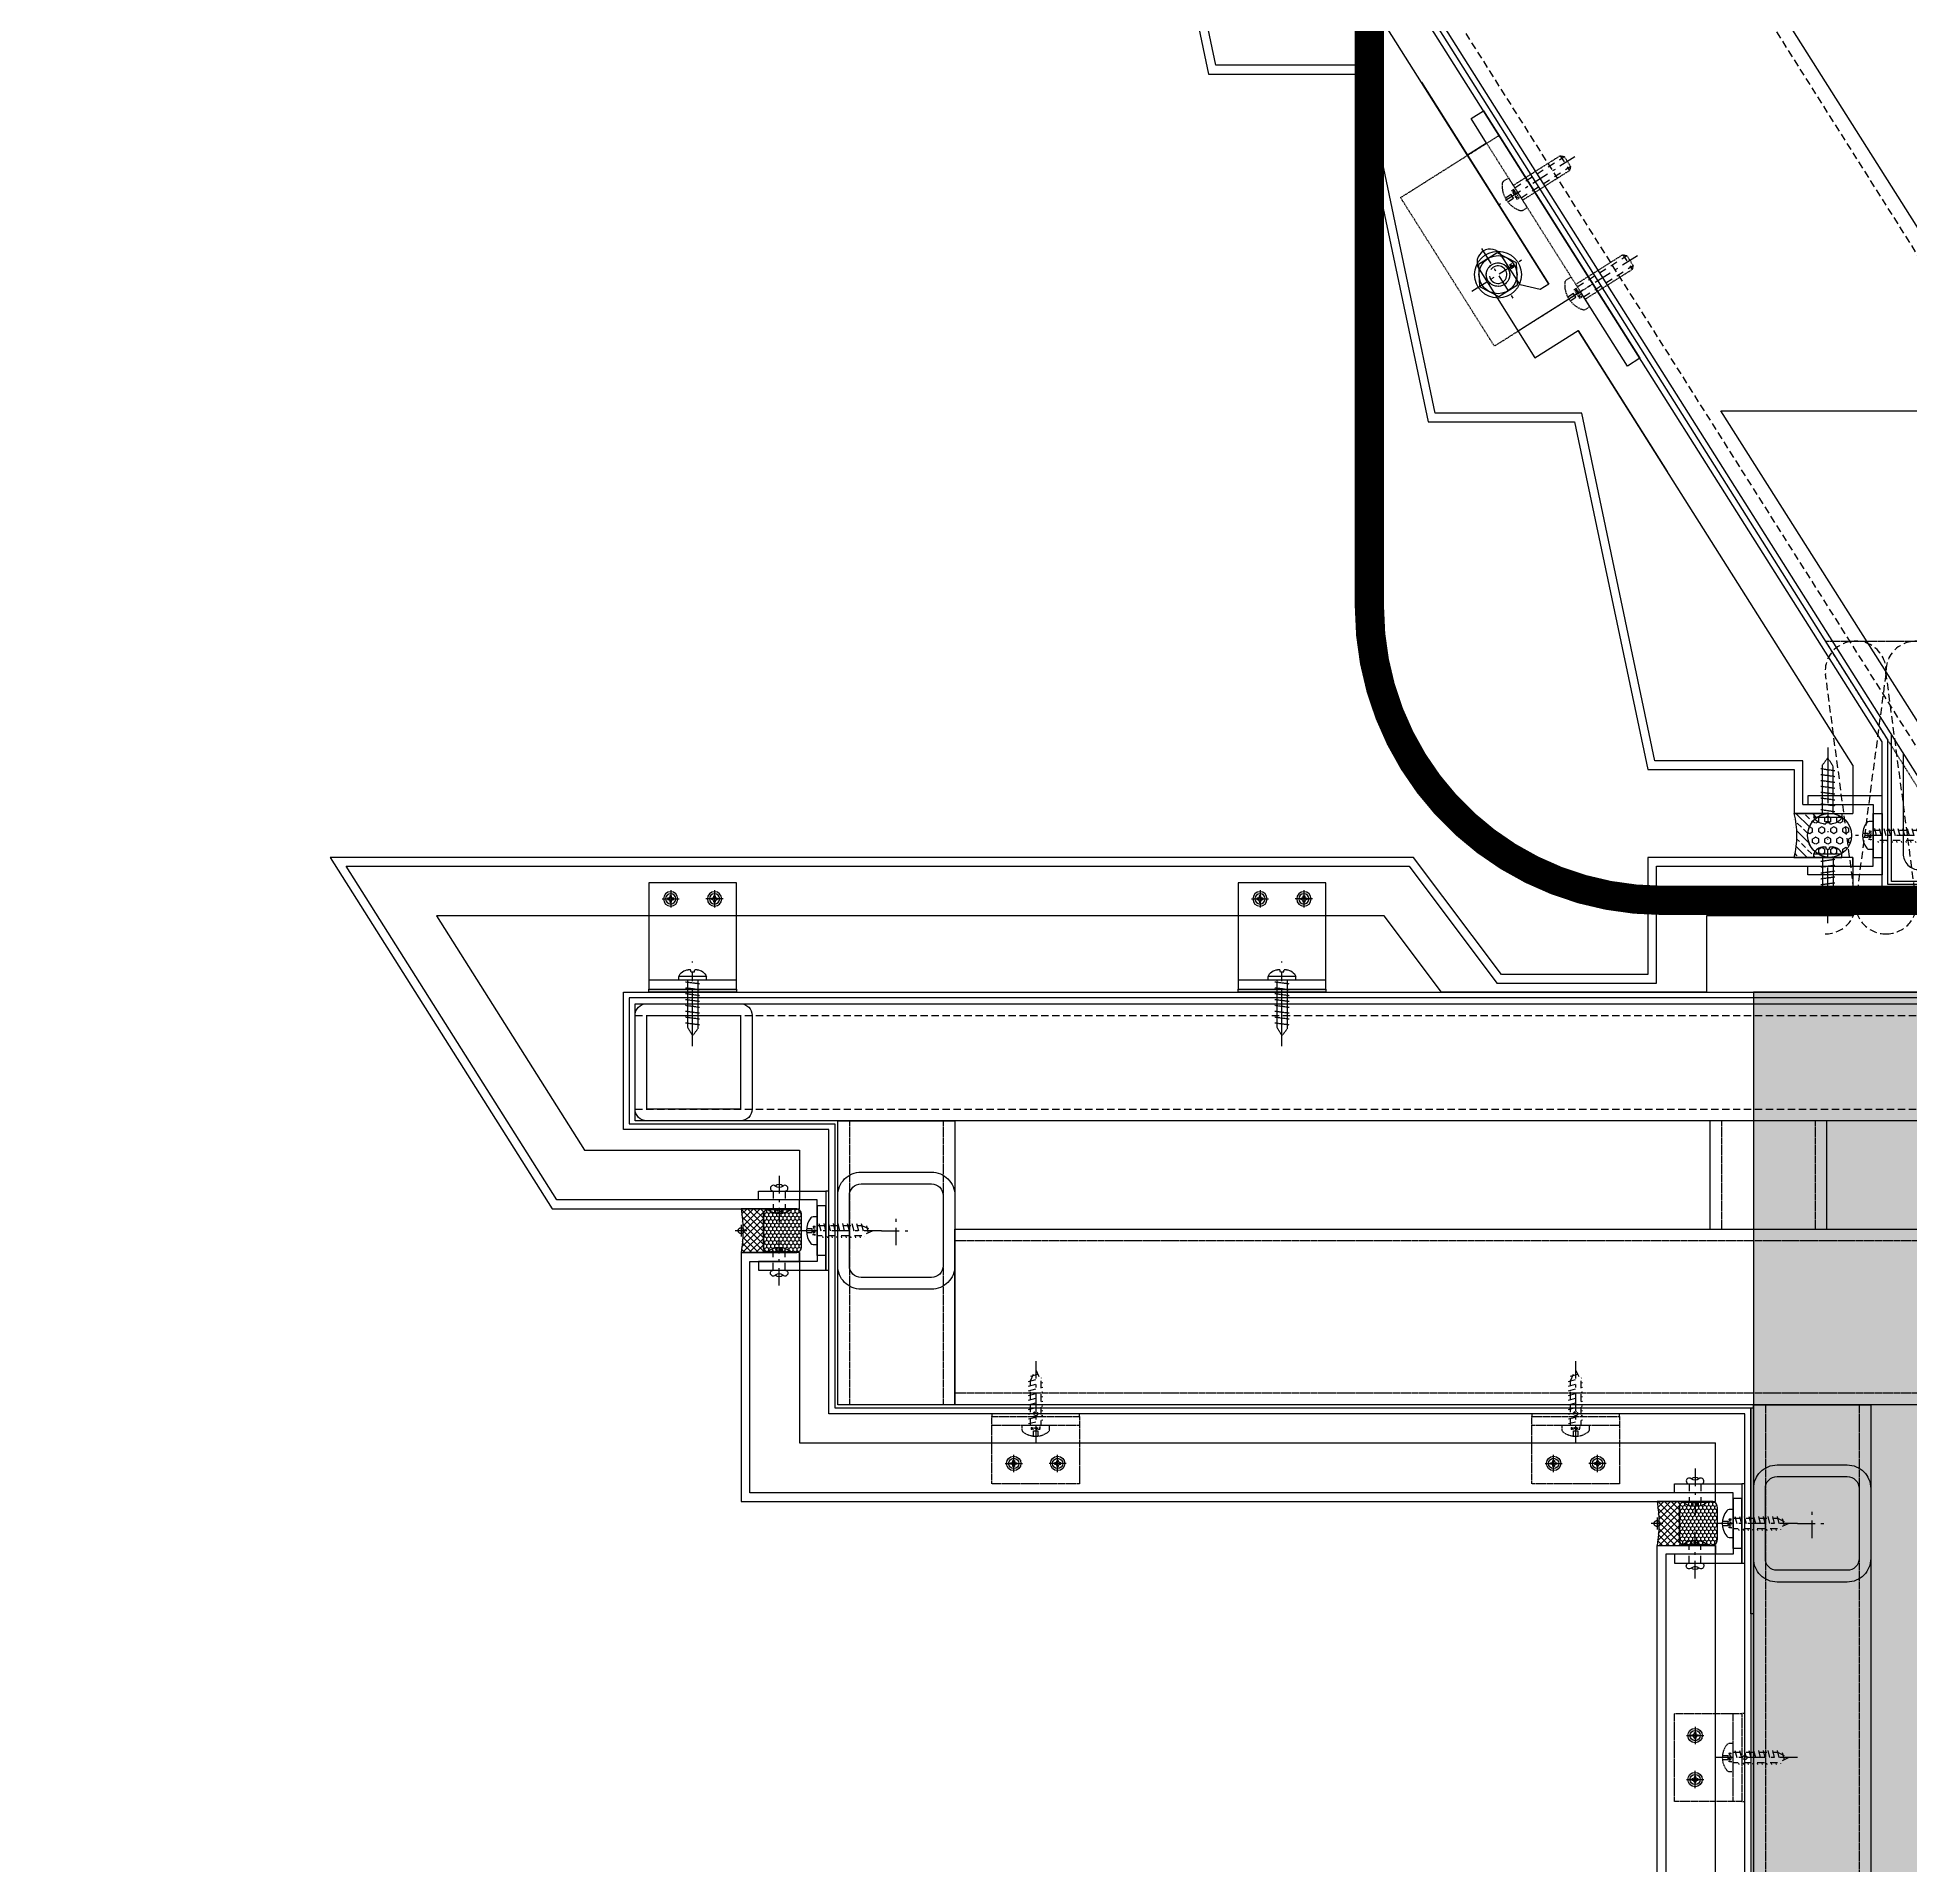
# Model space of a CAD drawing. Header units: millimetres. Extents: x 0 to 119933, y -45162 to 41221.
# Drawn here: x 40037 to 40676, y 1621 to 2246 of the extents above; entities that cross this region are included whole.
import ezdxf
from ezdxf.enums import TextEntityAlignment as Align
from ezdxf.xclip import XClip

# ---------------------------------------------------------------- set-up
doc = ezdxf.new("R2010")
doc.units = ezdxf.units.MM
doc.header["$XCLIPFRAME"] = 0
for name, pattern in [('ACAD_ISO04W100', [30, 24, -3, 0, -3]), ('CENTER', [2, 1.25, -0.25, 0.25, -0.25]), ('CENTER-PISA', [11, 6, -2, 1, -2]), ('CENTER2', [28.575, 19.05, -3.175, 3.175, -3.175]), ('FT_HIDDEN', [3, 1.5, -1.5]), ('HIDDEN', [0.375, 0.25, -0.125]), ('HIDDEN-PISA', [4.5, 2.5, -2]), ('HIDDEN2', [0.1875, 0.125, -0.0625])]:
    doc.linetypes.add(name, pattern=pattern)
doc.layers.get('DEFPOINTS').update_dxf_attribs({"color": 166})
for name, color, linetype in [('01', 1, 'Continuous'), ('AXIS', 1, 'ACAD_ISO04W100'), ('BOLT', 32, 'Continuous'), ('CASTFIX', 1, 'Continuous'), ('CW', 4, 'Continuous'), ('F-Alum', 4, 'Continuous'), ('F-hatch', 8, 'Continuous'), ('F-Misc', 8, 'Continuous'), ('F-SSTEEL', 3, 'Continuous'), ('F_ALUM', 4, 'Continuous'), ('F_FIXS', 1, 'Continuous'), ('F_GRID', 1, 'ACAD_ISO04W100'), ('F_GSKT', 136, 'Continuous'), ('F_INSU', 8, 'Continuous'), ('F_SEAL', 8, 'Continuous'), ('F_STEL', 3, 'Continuous'), ('HAT', 155, 'Continuous'), ('HIDDEN', 1, 'HIDDEN'), ('INSUL', 8, 'Continuous')]:
    doc.layers.add(name, color=color, linetype=linetype)
doc.layers.add('Fastener-Contour', color=1, linetype='Continuous', lineweight=25)
doc.styles.add('ROMANS', font='simplex.shx', dxfattribs={"width": 0.8, "bigfont": 'hztxt.shx'})

# ---------------------------------------------------------------- blocks, each defined once
blk = doc.blocks.new('ding1')
at = {"layer": 'CASTFIX', "color": 9, "linetype": 'CENTER2'}
blk.add_line((1214.68, -4175.42), (1214.68, -4204.3), dxfattribs=at)
at = {"layer": 'CASTFIX', "color": 8, "linetype": 'HIDDEN2'}
for p, q in [((1217.08, -4182.62), (1212.28, -4183.27)), ((1212.88, -4181.86), (1214.68, -4178.92)), ((1212.88, -4197.92), (1212.88, -4181.86)), ((1214.68, -4178.92), (1216.48, -4181.34)), ((1216.48, -4197.92), (1216.48, -4181.34)), ((1217.08, -4184.62), (1212.28, -4185.27)), ((1217.08, -4186.62), (1212.28, -4187.27)), ((1217.08, -4188.62), (1212.28, -4189.27)), ((1217.08, -4190.62), (1212.28, -4191.27)), ((1217.08, -4192.62), (1212.28, -4193.27)), ((1217.08, -4194.62), (1212.28, -4195.27)), ((1217.08, -4196.62), (1212.28, -4197.27))]:
    blk.add_line(p, q, dxfattribs=at)
at = {"layer": 'CASTFIX'}
for p, q in [((1209.93, -4197.92), (1209.93, -4199.17)), ((1219.43, -4197.92), (1209.93, -4197.92)), ((1219.43, -4199.17), (1209.93, -4199.17)), ((1213.98, -4201.47), (1213.18, -4201.47)), ((1214.18, -4200.72), (1213.98, -4201.47)), ((1215.18, -4200.72), (1214.18, -4200.72)), ((1215.18, -4200.72), (1215.38, -4201.47)), ((1216.18, -4201.47), (1215.38, -4201.47)), ((1219.43, -4197.92), (1219.43, -4199.17))]:
    blk.add_line(p, q, dxfattribs=at)
for centre, start, end in [((1213.34, -4197.8), 201.91993, 267.50657), ((1216.02, -4197.8), 272.49343, 338.08007)]:
    blk.add_arc(centre, 3.68, start, end, dxfattribs=at)
blk = doc.blocks.new('A$C0AEB27A4')
at = {"layer": 'F-hatch'}
blk.add_hatch(color=256, dxfattribs=at).paths.add_polyline_path([(15, 1), (-15, 1), (-15, 0), (15, 0)])
blk.add_lwpolyline([(15, 1), (-15, 1), (-15, 0), (15, 0)], close=True, dxfattribs=at)
at = {"layer": 'F-Misc', "ltscale": 0.1}
for p, q in [((-8.25, 32.05), (-8.55, 32.05)), ((-8.55, 32.05), (-8.55, 31.55)), ((-7.25, 32.85), (-7.75, 32.85)), ((-7.75, 32.85), (-7.75, 32.55)), ((-7.5, 34.75), (-7.5, 28.85)), ((-7.25, 32.55), (-7.25, 32.85)), ((-6.45, 32.05), (-6.75, 32.05)), ((-6.45, 31.55), (-6.45, 32.05)), ((6.45, 32.05), (6.75, 32.05)), ((6.45, 31.55), (6.45, 32.05)), ((7.25, 32.85), (7.75, 32.85)), ((7.25, 32.55), (7.25, 32.85)), ((7.5, 34.75), (7.5, 28.85)), ((7.75, 32.85), (7.75, 32.55)), ((8.25, 32.05), (8.55, 32.05)), ((8.55, 32.05), (8.55, 31.55)), ((-10.45, 31.8), (-4.55, 31.8)), ((-8.55, 31.55), (-8.25, 31.55)), ((-7.75, 31.05), (-7.75, 30.75)), ((-7.75, 30.75), (-7.25, 30.75)), ((-7.25, 30.75), (-7.25, 31.05)), ((-6.75, 31.55), (-6.45, 31.55)), ((10.45, 31.8), (4.55, 31.8)), ((6.75, 31.55), (6.45, 31.55)), ((7.25, 30.75), (7.25, 31.05)), ((7.75, 30.75), (7.25, 30.75)), ((7.75, 31.05), (7.75, 30.75)), ((8.55, 31.55), (8.25, 31.55)), ((-15, 4.04), (15, 4.04))]:
    blk.add_line(p, q, dxfattribs=at)
blk.add_lwpolyline([(15, 1), (-15, 1), (-15, 37.3), (15, 37.3), (15, 1)], dxfattribs=at)
for centre, radius in [((-7.5, 31.8), 2.45), ((-7.5, 31.8), 1.75), ((7.5, 31.8), 2.45), ((7.5, 31.8), 1.75)]:
    blk.add_circle(centre, radius, dxfattribs=at)
for centre, start, end in [((-8.25, 32.55), 270, 360), ((-6.75, 32.55), 180, 270), ((6.75, 32.55), 270, 360), ((8.25, 32.55), 180, 270), ((-8.25, 31.05), 360, 90), ((-6.75, 31.05), 90, 180), ((6.75, 31.05), 360, 90), ((8.25, 31.05), 90, 180)]:
    blk.add_arc(centre, 0.5, start, end, dxfattribs=at)
at = {"layer": 'F-Misc', "ltscale": 0.1, "extrusion": (0, 0, -1), "xscale": -1, "zscale": -1, "rotation": 180}
blk.add_blockref('ding1', (-1214.68, -4193.88), dxfattribs=at)
blk = doc.blocks.new('A$C75520A0A')
at = {"layer": 'F-Alum', "color": 8, "linetype": 'HIDDEN', "ltscale": 10}
for p, q in [((104.11, -54), (561.21, -54)), ((104.11, -86), (561.21, -86))]:
    blk.add_line(p, q, dxfattribs=at)
at = {"layer": 'F-SSTEEL'}
blk.add_lwpolyline([(108.11, -50), (140.11, -50, -0.414214), (144.11, -54), (144.11, -86, -0.414214), (140.11, -90), (108.11, -90, -0.414214), (104.11, -86), (104.11, -54, -0.414214)], format="xyb", close=True, dxfattribs=at)
blk.add_lwpolyline([(561.21, -90), (104.11, -90), (104.11, -50), (561.21, -50)], dxfattribs=at)
blk.add_lwpolyline([(108.11, -54), (140.11, -54), (140.11, -86), (108.11, -86)], close=True, dxfattribs=at)
at = {"layer": 'F_STEL'}
blk.add_line((561.21, -50), (561.21, -90), dxfattribs=at)
at = {"layer": 'F_STEL', "color": 8, "linetype": 'HIDDEN'}
for p, q in [((475.21, -90), (475.21, -127)), ((507.21, -90), (507.21, -127))]:
    blk.add_line(p, q, dxfattribs=at)
at = {"layer": 'F_STEL'}
blk.add_lwpolyline([(511.21, -90), (471.21, -90), (471.21, -127), (511.21, -127)], close=True, dxfattribs=at)
blk = doc.blocks.new('SH040x040x04')
at = {"color": 0, "linetype": 'ByBlock'}
for points in [[(-12, 20), (12, 20, -0.414214), (20, 12), (20, -12, -0.414214), (12, -20), (-12, -20, -0.414214), (-20, -12), (-20, 12, -0.414214)], [(-12, 16), (12, 16, -0.414214), (16, 12), (16, -12, -0.414214), (12, -16), (-12, -16, -0.414214), (-16, -12), (-16, 12, -0.414214)]]:
    blk.add_lwpolyline(points, format="xyb", close=True, dxfattribs=at)
at = {"layer": 'DEFPOINTS', "linetype": 'CENTER-PISA'}
for p, q in [((-5, 0), (5, 0)), ((0, 5), (0, -5))]:
    blk.add_line(p, q, dxfattribs=at)
blk = doc.blocks.new('*U371')
at = {"color": 8, "linetype": 'HIDDEN-PISA'}
for p, q in [((6, 2), (0, 2)), ((6, -2), (0, -2))]:
    blk.add_line(p, q, dxfattribs=at)
at = {"color": 0, "linetype": 'ByBlock'}
for points in [[(-0.25, -4.14, -0.349819), (-0.25, 4.14), (0, 4.14), (0, -4.14)], [(6, -2, 1.452432), (7.75, -1.33, -0.381966), (7.75, 1.33, 1.452432), (6, 2)]]:
    blk.add_lwpolyline(points, format="xyb", close=True, dxfattribs=at)
blk.add_lwpolyline([(-0.25, 4.14), (-0.25, -4.14)], dxfattribs=at)
blk.add_arc((6.25, 0), 2, 318.18969, 41.81031, dxfattribs=at)
at = {"layer": 'AXIS', "color": 8, "linetype": 'CENTER-PISA'}
blk.add_line((11.25, 0), (-4.7, 0), dxfattribs=at)
at = {"layer": 'DEFPOINTS', "color": 8, "insert": (-1, 0), "char_height": 1, "attachment_point": 5, "rotation": 90, "style": 'ROMANS'}
blk.add_mtext('%%C4.0', dxfattribs=at)
blk = doc.blocks.new('#10x19_Pan')
at = {"color": 8, "linetype": 'HIDDEN-PISA'}
for p, q in [((0.61, 2.4), (1.9, -2.4)), ((2.21, 2.4), (3.5, -2.4)), ((3.81, 2.4), (5.1, -2.4)), ((5.41, 2.4), (6.7, -2.4)), ((7.01, 2.4), (8.3, -2.4)), ((8.61, 2.4), (9.9, -2.4)), ((10.21, 2.4), (11.5, -2.4)), ((11.81, 2.4), (13.1, -2.4)), ((13.41, 2.4), (14.7, -2.4)), ((15.01, 2.4), (16.19, -2)), ((16.8, 1.71), (17.61, -1.33))]:
    blk.add_line(p, q, dxfattribs=at)
at = {"color": 0, "linetype": 'ByBlock'}
blk.add_lwpolyline([(0, 4.75), (-1.39, 4.75, 0.228537), (-2.17, 4.37, 0.349288), (-2.17, -4.37, 0.228537), (-1.39, -4.75), (0, -4.75)], format="xyb", close=True, dxfattribs=at)
at = {"color": 8, "linetype": 'HIDDEN-PISA'}
for points in [[(-3.66, 0.75), (-1.85, 0.75), (-1.85, -0.75), (-3.66, -0.75)], [(0, 1.79), (15.2, 1.79), (19, 0), (15.2, -1.79), (0, -1.79)]]:
    blk.add_lwpolyline(points, dxfattribs=at)
at = {"layer": 'AXIS', "color": 8, "linetype": 'CENTER-PISA'}
blk.add_line((21.99, 0), (-6.7, 0), dxfattribs=at)
at = {"layer": 'DEFPOINTS', "color": 8, "linetype": 'ByBlock', "style": 'ROMANS', "width": 0.8}
blk.add_text('#10x19', height=0.75, rotation=90, dxfattribs=at).set_placement((-1, 0), align=Align.MIDDLE)
blk = doc.blocks.new('A$C1CF507BC')
at = {"layer": 'F_SEAL'}
h = blk.add_hatch(dxfattribs=at)
h.set_pattern_fill('ANSI37', color=8, scale=0.5)
h.set_pattern_definition([(45, (3.5, -1.6304), (-1.12253, 1.12253), []), (135, (3.5, -1.6304), (-1.12253, -1.12253), [])])
edge = h.paths.add_edge_path()
edge.add_arc((0, 44.3), 44.93, 260.39089, 279.60911, ccw=False)
edge.add_line((-7.5, 0), (-7.5, -9.63))
edge.add_arc((-5.5, -9.63), 2, 90, 180, ccw=False)
edge.add_line((-5.5, -7.63), (5.5, -7.63))
edge.add_arc((5.5, -9.63), 2, 0, 90, ccw=False)
edge.add_line((7.5, -9.63), (7.5, 0))
h = blk.add_hatch(dxfattribs=at)
h.set_pattern_fill('HONEY', color=256, scale=0.25)
h.set_pattern_definition([(360, (3.50006, 0.3696), (1.190625, 0.687408), [0.79375, -1.5875]), (120, (3.50006, 0.3696), (-1.190625, 0.687408), [0.79375, -1.5875]), (60, (3.50006, 0.3696), (3e-09, 1.374815), [-1.5875, 0.79375])])
edge = h.paths.add_edge_path()
edge.add_line((5.5, -7.63), (-5.5, -7.63))
edge.add_arc((-5.5, -9.63), 2, 90, 180)
edge.add_line((-7.5, -9.63), (-7.5, -18.63))
edge.add_arc((-5.5, -18.63), 2, 180, 270)
edge.add_line((-5.5, -20.63), (5.5, -20.63))
edge.add_arc((5.5, -18.63), 2, 270, 360)
edge.add_line((7.5, -18.63), (7.5, -9.63))
edge.add_arc((5.5, -9.63), 2, 0, 90)
at = {"layer": 'F_ALUM'}
for points in [[(8.5, -26), (-10.5, -26), (-10.5, -6), (-13.5, -6), (-13.5, -29), (8.5, -29)], [(-8.5, -26), (10.5, -26), (10.5, -6), (13.5, -6), (13.5, -29), (-8.5, -29)]]:
    blk.add_lwpolyline(points, close=True, dxfattribs=at)
at = {"layer": 'F_GRID'}
for points in [[(2, 0), (-2, 0)], [(2, 0), (-2, 0)], [(0, -2), (0, 2)], [(0, -2), (0, 2)]]:
    blk.add_lwpolyline(points, dxfattribs=at)
blk.add_circle((0, 0), 1, dxfattribs=at)
blk.add_circle((0, 0), 1, dxfattribs=at)
at = {"layer": 'F_GSKT'}
blk.add_lwpolyline([(13.5, -29), (-13.5, -29), (-13.5, -30), (13.5, -30)], close=True, dxfattribs=at)
at = {"layer": 'F_SEAL', "color": 8}
blk.add_lwpolyline([(7.5, 0, -0.084052), (-7.5, 0), (-7.5, -9.63, -0.414214), (-5.5, -7.63), (5.5, -7.63, -0.414214), (7.5, -9.63)], format="xyb", close=True, dxfattribs=at)
at = {"layer": 'F_SEAL'}
blk.add_lwpolyline([(5.5, -7.63), (-5.5, -7.63, 0.414214), (-7.5, -9.63), (-7.5, -18.63, 0.414214), (-5.5, -20.63), (5.5, -20.63, 0.414214), (7.5, -18.63), (7.5, -9.63, 0.414214)], format="xyb", close=True, dxfattribs=at)
at = {"layer": 'F_FIXS', "rotation": 270}
blk.add_blockref('#10x19_Pan', (0, -26), dxfattribs=at)
at = {"layer": 'Fastener-Contour', "xscale": -1}
blk.add_blockref('*U371', (-7.5, -13), dxfattribs=at)
at = {"layer": 'Fastener-Contour'}
blk.add_blockref('*U371', (7.5, -13), dxfattribs=at)
blk = doc.blocks.new('*U352')
at = {"layer": 'DEFPOINTS', "color": 8, "linetype": 'CENTER'}
blk.add_circle((0, -1.07), 0.716, dxfattribs=at)
at = {"layer": 'F-Misc', "ltscale": 0.1}
for p, q in [((-10.45, -18.07), (-4.55, -18.07)), ((-8.55, -17.82), (-8.25, -17.82)), ((-8.55, -18.32), (-8.55, -17.82)), ((-8.25, -18.32), (-8.55, -18.32)), ((-7.75, -17.02), (-7.25, -17.02)), ((-7.75, -17.32), (-7.75, -17.02)), ((-7.75, -19.12), (-7.75, -18.82)), ((-7.25, -19.12), (-7.75, -19.12)), ((-7.5, -21.02), (-7.5, -15.12)), ((-7.25, -17.02), (-7.25, -17.32)), ((-7.25, -18.82), (-7.25, -19.12)), ((-6.75, -17.82), (-6.45, -17.82)), ((-6.45, -18.32), (-6.75, -18.32)), ((-6.45, -17.82), (-6.45, -18.32)), ((10.45, -18.07), (4.55, -18.07)), ((6.75, -17.82), (6.45, -17.82)), ((6.45, -17.82), (6.45, -18.32)), ((6.45, -18.32), (6.75, -18.32)), ((7.75, -17.02), (7.25, -17.02)), ((7.25, -17.02), (7.25, -17.32)), ((7.25, -18.82), (7.25, -19.12)), ((7.25, -19.12), (7.75, -19.12)), ((7.5, -21.02), (7.5, -15.12)), ((7.75, -17.32), (7.75, -17.02)), ((7.75, -19.12), (7.75, -18.82)), ((8.55, -17.82), (8.25, -17.82)), ((8.25, -18.32), (8.55, -18.32)), ((8.55, -18.32), (8.55, -17.82))]:
    blk.add_line(p, q, dxfattribs=at)
for centre, radius in [((-7.5, -18.07), 2.45), ((-7.5, -18.07), 1.75), ((7.5, -18.07), 2.45), ((7.5, -18.07), 1.75)]:
    blk.add_circle(centre, radius, dxfattribs=at)
for centre, start, end in [((-8.25, -17.32), 270, 360), ((-8.25, -18.82), 360, 90), ((-6.75, -17.32), 180, 270), ((-6.75, -18.82), 90, 180), ((6.75, -17.32), 270, 360), ((6.75, -18.82), 360, 90), ((8.25, -17.32), 180, 270), ((8.25, -18.82), 90, 180)]:
    blk.add_arc(centre, 0.5, start, end, dxfattribs=at)
at = {"layer": 'F_ALUM', "color": 8, "linetype": 'HIDDEN'}
blk.add_line((15, -5.07), (-15, -5.07), dxfattribs=at)
blk.add_lwpolyline([(-15, -2.07), (15, -2.07), (15, -25.07), (-15, -25.07), (-15, -2.07)], dxfattribs=at)
at = {"layer": 'F_GSKT', "color": 8, "linetype": 'HIDDEN'}
blk.add_lwpolyline([(-15, -2.07), (15, -2.07), (15, -1.07), (-15, -1.07)], close=True, dxfattribs=at)
at = {"layer": 'HIDDEN', "color": 8, "linetype": 'HIDDEN', "rotation": 90}
blk.add_blockref('#10x19_Pan', (0, -5.07), dxfattribs=at)
blk = doc.blocks.new('is')
at = {"color": 8, "linetype": 'HIDDEN'}
blk.add_lwpolyline([(2, 0, 0.451718), (1.008, -1.126), (1.992, -8.874, -1.135042), (0.008, -8.874), (0.992, -1.126, 0.451718), (0, 0)], format="xyb", dxfattribs=at)
blk = doc.blocks.new('*U135')
at = {"layer": 'HAT'}
h = blk.add_hatch(dxfattribs=at)
h.set_pattern_fill('ANSI33', color=256, scale=1.25)
h.set_pattern_definition([(45, (-107400.157, -29806.0548), (-2.80633004, 2.80633004), []), (45, (-107397.3506, -29806.0548), (-2.80633004, 2.80633004), [1.984375, -0.9921875])])
edge = h.paths.add_edge_path()
edge.add_arc((7.5, 27.71), 28.7, 254.85303, 285.14697, ccw=False)
edge.add_line((0, 0), (0, -11.87))
edge.add_arc((7.5, -12.26), 7.51, 2.97978, 177.02022, ccw=False)
edge.add_line((15, -11.87), (15, 0))
h = blk.add_hatch(dxfattribs=at)
h.set_pattern_fill('HEX', color=256, scale=1.25)
h.set_pattern_definition([(0, (-107400.157, -29806.0548), (0, 2.0622225), [1.190625, -2.38125]), (120, (-107400.157, -29806.0548), (-1.785937073, -1.03111125), [1.190625, -2.38125]), (60, (-107398.9663, -29806.0548), (-1.785937073, 1.03111125), [1.190625, -2.38125])])
edge = h.paths.add_edge_path()
edge.add_arc((7.5, -12.26), 7.51, 0, 360)
at = {"layer": '01'}
blk.add_lwpolyline([(15, 0, -0.132958), (0, 0), (0, -11.87, -0.9493), (15, -11.87)], format="xyb", close=True, dxfattribs=at)
blk.add_circle((7.5, -12.26), 7.51, dxfattribs=at)
blk = doc.blocks.new('#10x22_Pan')
at = {"color": 8, "linetype": 'HIDDEN-PISA'}
for p, q in [((0.41, 2.4), (1.7, -2.4)), ((2.01, 2.4), (3.3, -2.4)), ((3.61, 2.4), (4.9, -2.4)), ((5.21, 2.4), (6.5, -2.4)), ((6.81, 2.4), (8.1, -2.4)), ((8.41, 2.4), (9.7, -2.4)), ((10.01, 2.4), (11.3, -2.4)), ((11.61, 2.4), (12.9, -2.4)), ((13.21, 2.4), (14.5, -2.4)), ((14.81, 2.4), (16.1, -2.4)), ((16.41, 2.4), (17.7, -2.4)), ((18.01, 2.4), (19.19, -2)), ((19.8, 1.71), (20.61, -1.33))]:
    blk.add_line(p, q, dxfattribs=at)
at = {"color": 0, "linetype": 'ByBlock'}
blk.add_lwpolyline([(0, 4.75), (-1.39, 4.75, 0.228537), (-2.17, 4.37, 0.349288), (-2.17, -4.37, 0.228537), (-1.39, -4.75), (0, -4.75)], format="xyb", close=True, dxfattribs=at)
at = {"color": 8, "linetype": 'HIDDEN-PISA'}
for points in [[(-3.66, 0.75), (-1.85, 0.75), (-1.85, -0.75), (-3.66, -0.75)], [(0, 1.79), (18.2, 1.79), (22, 0), (18.2, -1.79), (0, -1.79)]]:
    blk.add_lwpolyline(points, dxfattribs=at)
at = {"layer": 'AXIS', "color": 8, "linetype": 'CENTER-PISA'}
blk.add_line((24.99, 0), (-6.7, 0), dxfattribs=at)
at = {"layer": 'DEFPOINTS', "color": 8, "linetype": 'ByBlock', "style": 'ROMANS', "width": 0.8}
blk.add_text('#10x22', height=0.75, rotation=90, dxfattribs=at).set_placement((-1, 0), align=Align.MIDDLE)
blk = doc.blocks.new('A$C5CF849BA')
at = {"layer": 'CW'}
for points in [[(80, 0), (80, 21), (54.65, 21), (54.65, 18), (77, 18), (77, 0)], [(80, 15), (80, -6), (54.65, -6), (54.65, -3), (77, -3), (77, 15)]]:
    blk.add_lwpolyline(points, close=True, dxfattribs=at)
at = {"layer": 'F_ALUM'}
for points in [[(112, -11.23), (80, -11.23), (80, 39.43)], [(113.1, -9.23), (82, -9.23), (82, 40.01)]]:
    blk.add_lwpolyline(points, dxfattribs=at)
at = {"layer": 'F_STEL'}
blk.add_lwpolyline([(114.83, -8.23), (83.25, -8.23), (83.25, 41.77)], dxfattribs=at)
blk.add_lwpolyline([(87.25, 35.44), (87.25, 1.27, 0.414214), (92.75, -4.23), (112.31, -4.23)], format="xyb", dxfattribs=at)
at = {"rotation": 90}
blk.add_blockref('*U135', (49.85, 0), dxfattribs=at)
at = {"layer": 'F-Misc', "ltscale": 0.1, "extrusion": (0, 0, -1), "zscale": -1}
blk.add_blockref('ding1', (-1276.18, 4212.92), dxfattribs=at)
at = {"layer": 'F-Misc', "ltscale": 0.1, "extrusion": (0, 0, -1), "xscale": -1, "zscale": -1, "rotation": 180}
blk.add_blockref('ding1', (-1276.18, -4197.92), dxfattribs=at)
at = {"layer": 'F_FIXS'}
blk.add_blockref('#10x22_Pan', (77, 7.5), dxfattribs=at)
blk = doc.blocks.new('M8_Nut_Plan')
at = {"color": 0, "linetype": 'ByBlock', "flags": 128}
blk.add_lwpolyline([(6.5, 3.75), (0, 7.51), (-6.5, 3.75), (-6.5, -3.75), (0, -7.51), (6.5, -3.75)], close=True, dxfattribs=at)
at = {"color": 0, "linetype": 'ByBlock'}
for radius in [6.5, 4]:
    blk.add_circle((0, 0), radius, dxfattribs=at)
at = {"color": 8, "linetype": 'ByBlock'}
blk.add_arc((0, 0), 3, 247.5, 202.5, dxfattribs=at)
at = {"layer": 'AXIS', "color": 8, "linetype": 'CENTER-PISA'}
for p, q in [((0, -10.51), (0, 10.51)), ((-10.51, 0), (10.51, 0))]:
    blk.add_line(p, q, dxfattribs=at)
at = {"layer": 'DEFPOINTS', "color": 8, "linetype": 'ByBlock', "style": 'ROMANS', "width": 0.8}
blk.add_text('M8', height=1, dxfattribs=at).set_placement((0, 5.5), align=Align.MIDDLE)
blk = doc.blocks.new('A$C2F950DD3')
at = {"layer": 'BOLT', "linetype": 'FT_HIDDEN'}
blk.add_circle((-25.76, 47), 4, dxfattribs=at)
at = {"layer": 'F_ALUM'}
blk.add_lwpolyline([(-95.31, 60), (-13.76, 60), (-13.76, 56.5), (-18.76, 51.5), (-30.76, 51.5, 1), (-30.76, 42.5), (5, 42.5), (5, 60), (61.94, 60)], format="xyb", dxfattribs=at)
at = {"layer": 'F_FIXS'}
blk.add_circle((-25.76, 47), 8, dxfattribs=at)
blk.add_blockref('M8_Nut_Plan', (-25.76, 47), dxfattribs=at)
blk = doc.blocks.new('M6x20_Pan')
at = {"color": 8, "linetype": 'HIDDEN-PISA'}
for p, q in [((0, 2), (20, 2)), ((19, -3), (19, 3)), ((0, -2), (20, -2))]:
    blk.add_line(p, q, dxfattribs=at)
at = {"color": 0, "linetype": 'ByBlock'}
blk.add_lwpolyline([(0, 6), (-1.84, 6, 0.227103), (-2.62, 5.63, 0.35235), (-2.62, -5.63, 0.227103), (-1.84, -6), (0, -6)], format="xyb", close=True, dxfattribs=at)
at = {"color": 8, "linetype": 'HIDDEN-PISA'}
blk.add_lwpolyline([(-4.57, 0.75), (-2.3, 0.75), (-2.3, -0.75), (-4.57, -0.75)], dxfattribs=at)
at = {"color": 8, "linetype": 'ByBlock'}
blk.add_lwpolyline([(0, -3), (19, -3), (20, -2), (20, 2), (19, 3), (0, 3)], dxfattribs=at)
at = {"layer": 'AXIS', "color": 8, "linetype": 'CENTER-PISA'}
blk.add_line((23, 0), (-7.6, 0), dxfattribs=at)
at = {"layer": 'DEFPOINTS', "color": 8, "style": 'ROMANS', "width": 0.8}
blk.add_text('M6x20', height=1, rotation=90, dxfattribs=at).set_placement((-1, 0), align=Align.MIDDLE)
blk = doc.blocks.new('A$C061C2369')
at = {"layer": 'F_ALUM', "color": 8, "linetype": 'HIDDEN'}
blk.add_line((-40, -5), (20, -5), dxfattribs=at)
at = {"layer": 'F_ALUM'}
for points in [[(-40, -5), (-50, -5), (-50, 0), (50, 0), (50, -5), (20, -5)], [(-40, -5), (-40, -12.67)], [(20, -5), (20, -30.17)]]:
    blk.add_lwpolyline(points, dxfattribs=at)
at = {"layer": 'F_ALUM', "color": 8, "linetype": 'HIDDEN'}
blk.add_lwpolyline([(-40, 0), (20, 0), (20, -39.76), (-40, -39.76)], close=True, dxfattribs=at)
at = {"layer": 'F_FIXS', "color": 8, "linetype": 'HIDDEN', "xscale": -0.9999999999999998, "rotation": 270}
for p in [(-20, -5), (20, -5)]:
    blk.add_blockref('M6x20_Pan', p, dxfattribs=at)
blk = doc.blocks.new('A$C4F2A369E')
at = {"layer": 'HIDDEN', "rotation": 302.2756443419539}
for name, p in [('A$C2F950DD3', (472.86, -827.87)), ('A$C061C2369', (520.55, -767.28))]:
    blk.add_blockref(name, p, dxfattribs=at)
blk = doc.blocks.new('A$C315D2C77')
at = {"layer": 'CW'}
for p, q in [((600, -965), (620, -965)), ((603, -962), (620, -962))]:
    blk.add_line(p, q, dxfattribs=at)
for points in [[(428.11, 0), (0, 0), (25, -118.75), (75, -118.75), (100, -237.5), (150, -237.5), (175, -356.25), (225, -356.25), (250, -475), (300, -475), (325, -593.75), (375, -593.75), (400, -712.5), (450, -712.5), (475, -831.25), (525, -831.25), (550, -950), (600, -950), (600, -965)], [(603, -962), (603, -947), (552.43, -947), (527.43, -828.25), (477.43, -828.25), (452.43, -709.5), (402.43, -709.5), (377.43, -590.75), (327.43, -590.75), (302.43, -472), (252.43, -472), (227.43, -353.25), (177.43, -353.25), (152.43, -234.5), (102.43, -234.5), (77.43, -115.75), (27.43, -115.75), (3.7, -3), (428.11, -3)], [(620, -948.47), (620, -965)]]:
    blk.add_lwpolyline(points, dxfattribs=at)
at = {"layer": 'F_ALUM'}
for p, q in [((516.25, -784.19), (153.4, -209.69)), ((620, -948.47), (526.26, -800.06))]:
    blk.add_line(p, q, dxfattribs=at)
at = {"layer": 'HIDDEN'}
for name, p in [('A$C4F2A369E', (0, 0)), ('A$C5CF849BA', (550, -980))]:
    blk.add_blockref(name, p, dxfattribs=at)
blk = doc.blocks.new('*U357')
at = {"layer": 'INSUL', "lineweight": 0}
h = blk.add_hatch(dxfattribs=at)
h.set_pattern_fill('岩棉', color=256, scale=100, style=0, pattern_type=2)
h.set_pattern_definition([(171.7889, (53.3, 199.0476), (-673.201724, 100.0000025), [3.3342, -696.8454]), (146.90866, (56.223, 197.1429), (-158.4004044, 100.0000014), [3.4887, -729.1451]), (132.32733, (58.3914, 194.762), (-178.200457, 199.999999), [3.2205, -673.0858]), (114.797, (59.7115, 191.905), (-39.6001, 100), [3.1473, -327.3221]), (91.62022, (59.8057, 188.5714), (-19.80005, 600), [3.3347, -696.9453]), (82.824825, (50.09429, 111.42857), (138.600349442, 1099.999997034), [77.75174, -16250.113]), (97.175175, (69.70576, 111.42857), (-138.600352483, 1099.999996652), [77.75174, -16250.113]), (88.37978, (59.9943, 188.5714), (19.800043, 600), [3.3347, -696.9453]), (65.203, (60.0886, 191.905), (39.6001, 100), [3.1473, -327.3221]), (47.67267, (61.4086, 194.762), (178.200457, 200), [3.2205, -673.0858]), (33.09134, (63.5772, 197.1429), (158.400403, 100.0000036), [3.4887, -729.1451]), (8.2111, (66.5, 199.0476), (673.2017246, 100), [3.3342, -696.8454]), (87.16616, (50, 109.524), (19.800042, 300), [1.9071, -398.5826]), (103.9014, (50.4714, 107.619), (-79.200203, 300), [1.9622, -410.107]), (111.6036, (51.226, 105.714), (-19.80005, 100), [2.0487, -105.5067]), (122.76135, (52.4514, 103.8095), (-59.400154, 99.999999), [2.2651, -473.3977]), (138.29055, (54.0543, 102.381), (-118.800303, 100.000002), [2.1471, -448.7411]), (152.0035, (55.8457, 101.4286), (-178.200458, 99.999999), [2.0289, -424.0312]), (166.4772, (57.8257, 100.9524), (-396.001014, 100.000003), [2.0365, -425.6205]), (167.07075, (59.9, 100.476), (-415.801066, 100), [2.1282, -444.8039]), (12.92924, (59.9, 100.476), (415.801066, 100), [2.1282, -444.8039]), (13.5228, (61.9743, 100.9524), (396.001015, 100), [2.0365, -425.6205]), (27.9965, (63.9543, 101.4286), (198.000505, 100.000004), [2.0289, -424.0312]), (41.70945, (65.7458, 102.381), (118.800302, 100.000003), [2.1471, -448.7411]), (57.23865, (67.3486, 103.8095), (198.000504, 300.000002), [2.2651, -473.3977]), (68.3964, (68.574, 105.714), (19.80005, 100), [2.0487, -105.5067]), (76.0986, (69.3286, 107.619), (19.80005, 100), [1.9622, -410.107]), (92.83384, (69.8, 109.524), (-19.80005, 300), [1.9071, -398.5826])])
h.paths.add_polyline_path([(0, 0), (1280.97, 0), (1280.97, 100), (0, 100)])
at = {"layer": 'INSUL'}
blk.add_lwpolyline([(0, 0), (1280.97, 0), (1280.97, 100), (0, 100)], close=True, dxfattribs=at)

msp = doc.modelspace()

# ---------------------------------------------------------------- linework, layer by layer
at = {"layer": 'CW', "elevation": -1.39}
for points in [[(40666.72, 2004.96), (40126.26, 2860.68), (40080.99, 2860.68), (40080.99, 2919.53), (40771.32, 2919.53), (40771.32, 7370.28)], [(40773.32, 7372.28), (40773.32, 2917.53), (40082.99, 2917.53), (40082.99, 2862.68), (40127.36, 2862.68), (40668.72, 2005.54)], [(40236.83, 1872.53), (40236.83, 1919.53), (40720.67, 1919.53), (40698.71, 1954.3)], [(40699.82, 1956.3), (40724.3, 1917.53), (40238.83, 1917.53), (40238.83, 1874.53)]]:
    msp.add_lwpolyline(points, dxfattribs=at)
at = {"layer": 'CW'}
msp.add_lwpolyline([(40656.72, 1965.53), (40656.72, 1945.53), (40606.72, 1945.53), (40606.72, 1919.53), (40516.22, 1919.53), (40496.72, 1945.53), (40173, 1945.53), (40223.53, 1865.53), (40297.04, 1865.53), (40297.04, 1848.53)], dxfattribs=at)
at = {"layer": 'DEFPOINTS', "color": 2, "linetype": 'CENTER', "ltscale": 100, "const_width": 10}
msp.add_lwpolyline([(40591.65, 3047.03), (41377.23, 3047.03, -0.414214), (41477.23, 2947.03), (41477.23, 2050.84, -0.414214), (41377.23, 1950.84), (40591.65, 1950.84, -0.414214), (40491.65, 2050.84), (40491.65, 2947.03, -0.414214)], format="xyb", close=True, dxfattribs=at)
at = {"layer": 'F-Alum', "color": 8, "linetype": 'HIDDEN', "ltscale": 10}
for p, q in [((40214.17, 2906.89, -1.11), (40833.52, 1926.26, -1.11)), ((40138.07, 2858.83, -1.11), (40757.42, 1878.2, -1.11))]:
    msp.add_line(p, q, dxfattribs=at)
at = {"layer": 'F-SSTEEL'}
for p, q in [((40246.21, 2865.53, -1.11), (40837.74, 1928.93, -1.11)), ((40133.85, 2856.16, -1.11), (40753.19, 1875.53, -1.11))]:
    msp.add_line(p, q, dxfattribs=at)
at = {"layer": 'F_ALUM'}
for p, q in [((40297.04, 1830.53, -1.11), (40297.04, 1765.53, -1.11)), ((40297.04, 1765.53, -1.11), (40609.87, 1765.53, -1.11)), ((40609.87, 1748.53, -1.11), (40609.87, 1765.53, -1.11)), ((40609.87, 565.56, -1.11), (40609.87, 1730.53, -1.11))]:
    msp.add_line(p, q, dxfattribs=at)
at = {"layer": 'F_ALUM', "elevation": -1.11}
msp.add_lwpolyline([(40656.72, 1965.53), (40586.72, 1965.53), (40586.72, 1925.53), (40536.72, 1925.53), (40506.72, 1965.53), (40136.72, 1965.53), (40212.51, 1845.53), (40297.04, 1845.53), (40297.04, 1848.53), (40214.16, 1848.53), (40142.16, 1962.53), (40505.22, 1962.53), (40535.22, 1922.53), (40589.72, 1922.53), (40589.72, 1962.53), (40656.72, 1962.53), (40656.72, 1965.53)], dxfattribs=at)
msp.add_lwpolyline([(40238.83, 1874.53), (40309.04, 1874.53), (40309.04, 1777.53), (40621.87, 1777.53), (40621.87, 577.56), (40664.8, 577.56, -0.198912), (40666.21, 576.97), (40674.7, 568.49), (40673.28, 567.07), (40664.8, 575.56), (40619.87, 575.56), (40619.87, 1775.53), (40307.04, 1775.53), (40307.04, 1872.53), (40236.83, 1872.53)], format="xyb", dxfattribs=at)
for points in [[(40609.87, 1748.53), (40280.04, 1748.53), (40280.04, 1827.53), (40297.04, 1827.53), (40297.04, 1830.53), (40277.04, 1830.53), (40277.04, 1745.53), (40609.87, 1745.53)], [(40609.87, 1730.53), (40609.87, 1727.53), (40592.87, 1727.53), (40592.87, 548.56), (40636.87, 548.56), (40636.87, 565.56), (40639.87, 565.56), (40639.87, 545.56), (40589.87, 545.56), (40589.87, 1730.53)]]:
    msp.add_lwpolyline(points, close=True, dxfattribs=at)
at = {"layer": 'F_GSKT', "elevation": -1.11}
msp.add_lwpolyline([(40621.87, 1777.53), (40622.87, 1777.53), (40622.87, 1707.15), (40621.87, 1707.15)], close=True, dxfattribs=at)
at = {"layer": 'F_INSU', "color": 8, "linetype": 'HIDDEN', "elevation": -1.11}
msp.add_lwpolyline([(40896.34, 2039.38), (40896.34, 1939.38), (40710.51, 1939.38), (40647.35, 2039.38), (40896.34, 2039.38)], dxfattribs=at)
at = {"layer": 'F_STEL', "color": 8, "linetype": 'HIDDEN'}
for p, q in [((40314.04, 1875.53, -1.11), (40314.04, 1778.53, -1.11)), ((40346.04, 1875.53, -1.11), (40346.04, 1778.53, -1.11)), ((40846.34, 1834.53, -1.11), (40350.04, 1834.53, -1.11)), ((40846.34, 1782.53, -1.11), (40350.04, 1782.53, -1.11)), ((40626.87, 1778.53, -1.11), (40626.87, 638.56, -1.11)), ((40658.87, 1778.53, -1.11), (40658.87, 638.56, -1.11))]:
    msp.add_line(p, q, dxfattribs=at)
at = {"layer": 'F_STEL', "elevation": -1.11}
for points in [[(40846.34, 1913.31), (40741.4, 1913.31), (40611.62, 2118.06), (40846.34, 2118.06)], [(40310.04, 1875.53), (40350.04, 1875.53), (40350.04, 1778.53), (40310.04, 1778.53)], [(40846.34, 1838.53), (40846.34, 1778.53), (40350.04, 1778.53), (40350.04, 1838.53)], [(40622.87, 1778.53), (40662.87, 1778.53), (40662.87, 638.56), (40622.87, 638.56)]]:
    msp.add_lwpolyline(points, close=True, dxfattribs=at)

# ---------------------------------------------------------------- block references
at = {"layer": 'F_STEL', "rotation": 90}
for p in [(40330.04, 1838.03, -1.11), (40642.87, 1738.03, -1.11)]:
    msp.add_blockref('SH040x040x04', p, dxfattribs=at)
at = {"layer": 'HIDDEN'}
for name, p in [('A$C315D2C77', (40036.72, 2945.53, -1.11)), ('A$C75520A0A', (40136.72, 1965.53, -1.11)), ('*U352', (40377.66, 1776.6, -1.11)), ('*U352', (40562.07, 1776.6, -1.11))]:
    msp.add_blockref(name, p, dxfattribs=at)
at = {"layer": 'HIDDEN', "xscale": -1}
for p in [(40260.49, 1919.53, -1.11), (40461.78, 1919.53, -1.11)]:
    msp.add_blockref('A$C0AEB27A4', p, dxfattribs=at)
at = {"layer": 'HIDDEN'}
for name, p, rotation in [('A$C1CF507BC', (40277.04, 1838.03, -1.11), 90), ('A$C1CF507BC', (40589.87, 1738.03, -1.11), 90), ('*U352', (40620.94, 1658.09, -1.11), 270)]:
    msp.add_blockref(name, p, dxfattribs=dict(at, rotation=rotation))
at = {"layer": 'INSUL'}
ref = msp.add_blockref('is', (40896.34, 1939.38, -1.11), dxfattribs=dict(at, xscale=10.37488260953008, yscale=10, zscale=10.37488260953008, rotation=180, row_count=1, column_count=12, row_spacing=0, column_spacing=20.74976521906016))
XClip(ref).set_block_clipping_path([(0, -10), (0, 0), (17.9124231877, 0), (24, -10)])
at = {"layer": 'INSUL', "ltscale": 18000, "extrusion": (-6.09745e-10, 8.38721e-10, -1), "xscale": -1, "rotation": 270}
msp.add_blockref('*U357', (-40722.87, 638.56, 1.11), dxfattribs=at)

doc.saveas('drawing.dxf')
